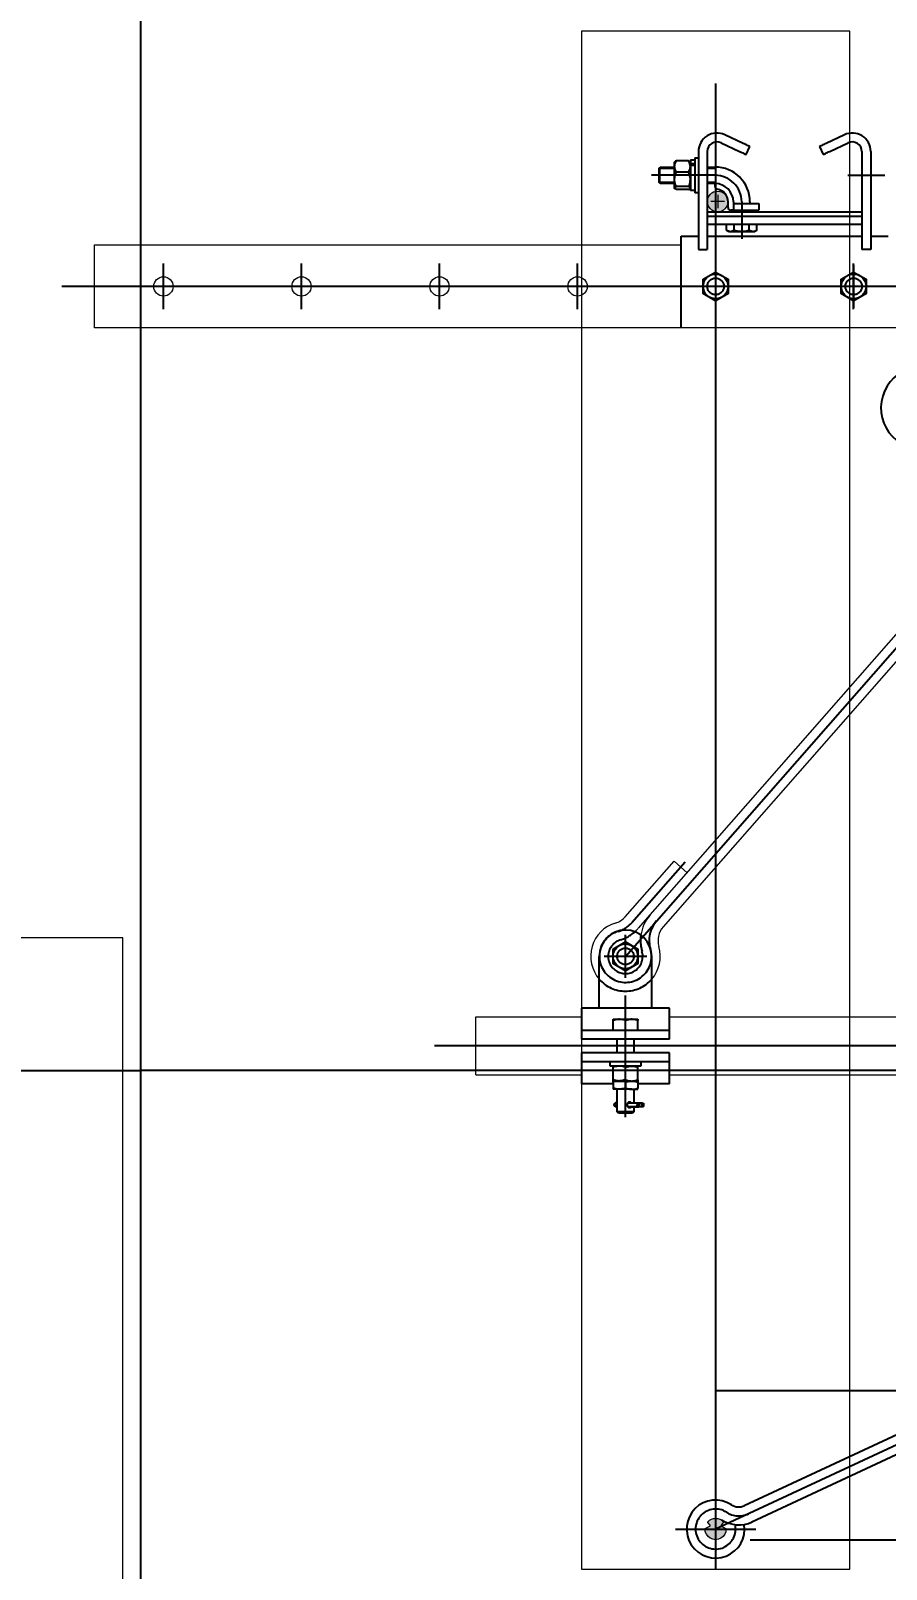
# Model space of a CAD drawing. Header units: millimetres. Extents: x -37020 to 35906, y -101 to 52234.
# Drawn here: x -149.559 to -148.939, y 226.311 to 227.426 of the extents above; entities that cross this region are included whole.
import ezdxf

# ---------------------------------------------------------------- set-up
doc = ezdxf.new("R2010")
doc.units = ezdxf.units.MM
doc.header["$PDMODE"] = 35
doc.header["$PDSIZE"] = 1
for name, pattern in [('CENTER', [50.8, 31.75, -6.35, 6.35, -6.35]), ('DASHDOTX2', [2, 1, -0.5, 0, -0.5]), ('HIDDEN', [9.525, 6.35, -3.175])]:
    doc.linetypes.add(name, pattern=pattern)
for name, color, linetype in [('Catenaria', 2, 'Continuous'), ('CI-Proyecciones', 1, 'HIDDEN'), ('EJES-COL', 1, 'DASHDOTX2'), ('galibo', 41, 'Continuous'), ('GE-Cotas', 1, 'Continuous'), ('Layer1', 1, 'Continuous'), ('M0_EQUIPOS', 2, 'Continuous')]:
    doc.layers.add(name, color=color, linetype=linetype)
doc.styles.add('Romans', font='romans.shx', dxfattribs={"width": 0.8})
doc.dimstyles.new('COTAS GENERAL', dxfattribs={"dimscale": 0.1, "dimtxt": 2.5, "dimasz": 2.5, "dimexe": 1, "dimexo": 1, "dimgap": 1.25, "dimtad": 1, "dimzin": 1, "dimdsep": 46, "dimtxsty": 'Romans', "dimcen": 1, "dimclrd": 2, "dimclre": 1, "dimclrt": 3, "dimaunit": 1, "dimadec": 3, "dimazin": 0, "dimtfac": 1, "dimtix": 1, "dimtmove": 0, "dimatfit": 0, "dimfxl": 1, "dimtolj": 1, "dimarcsym": 0})

# ---------------------------------------------------------------- blocks, each defined once
blk = doc.blocks.new('*D258')
at = {"layer": 'Defpoints', "color": 0, "transparency": 16777216}
for p in [(-147.0279, 226.4515), (-146.351, 226.2466), (-149.4783, 220.9728)]:
    blk.add_point(p, dxfattribs=at)
at = {"layer": 'GE-Cotas', "color": 1, "lineweight": -2, "transparency": 16777216}
for p, q in [((-146.9779, 226.4515), (-146.751, 226.4515)), ((-146.751, 226.4515), (-146.551, 226.2466)), ((-146.551, 226.2466), (-145.8217, 226.2466))]:
    blk.add_line(p, q, dxfattribs=at)
at = {"layer": 'GE-Cotas', "color": 3, "linetype": 'Continuous', "transparency": 16777216, "insert": (-146.0551, 226.3716), "char_height": 0.125, "attachment_point": 5, "style": 'Romans'}
blk.add_mtext('\\A1;+5479', dxfattribs=at)
blk = doc.blocks.new('*D265')
at = {"layer": 'Defpoints', "color": 0, "transparency": 16777216}
for p in [(-149.0626, 226.3328), (-148.8183, 226.3328), (-149.278, 226.2228)]:
    blk.add_point(p, dxfattribs=at)
at = {"layer": 'GE-Cotas', "color": 2, "lineweight": -2, "transparency": 16777216}
for p, q in [((-148.8183, 226.3828), (-148.8183, 226.4328)), ((-148.8183, 226.2228), (-148.8183, 226.3328)), ((-148.8183, 226.2228), (-148.8183, 225.9385)), ((-148.8183, 226.1728), (-148.8183, 226.1228))]:
    blk.add_line(p, q, dxfattribs=at)
at = {"layer": 'GE-Cotas', "color": 1, "lineweight": -2, "transparency": 16777216}
for p, q in [((-149.0376, 226.3328), (-148.7933, 226.3328)), ((-149.253, 226.2228), (-148.7933, 226.2228))]:
    blk.add_line(p, q, dxfattribs=at)
at = {"layer": 'GE-Cotas', "color": 2, "transparency": 16777216}
for points in [[(-148.8267, 226.3828), (-148.81, 226.3828), (-148.8183, 226.3328)], [(-148.81, 226.1728), (-148.8267, 226.1728), (-148.8183, 226.2228)]]:
    blk.add_solid(points, dxfattribs=at)
at = {"layer": 'GE-Cotas', "color": 3, "linetype": 'Continuous', "transparency": 16777216, "insert": (-148.8808, 226.0307), "char_height": 0.0625, "attachment_point": 5, "rotation": 90, "style": 'Romans'}
blk.add_mtext('\\A1;110', dxfattribs=at)
blk = doc.blocks.new('galibo TA')
at = {"layer": 'EJES-COL', "color": 1, "linetype": 'HIDDEN'}
blk.add_line((0, 8.4976), (0, -2), dxfattribs=at)
at = {"layer": 'galibo', "linetype": 'HIDDEN'}
for p in [(-1.21, 5.7), (1.21, 5.7)]:
    blk.add_line(p, (0, 5.7), dxfattribs=at)
blk = doc.blocks.new('LC')
at = {"layer": 'M0_EQUIPOS', "linetype": 'Continuous', "lineweight": 15}
h = blk.add_hatch(color=160, dxfattribs=at)
edge = h.paths.add_edge_path()
edge.add_line((4, 2.8), (5.6, 4.8))
edge.add_arc((5.3, 5.1), 0.38, 320.9995, 403.5574)
edge.add_arc((0, 0), 7.75, 43.5574, 136.4426)
edge.add_arc((-5.3, 5.1), 0.38, 136.4426, 219.0005)
edge.add_line((-5.6, 4.8), (-4, 2.8))
edge.add_arc((-4.3, 2.5), 0.38, -62.9988, 39.0009, ccw=False)
edge.add_line((-4.1, 2.2), (-7.5, 0.4))
edge.add_arc((-7.4, 0.1), 0.38, 117.0008, 179.3313)
edge.add_arc((0, 0), 7.74, 179.3313, 360.6687)
edge.add_arc((7.4, 0.1), 0.38, 0.6687, 62.9992)
edge.add_line((7.5, 0.4), (4.1, 2.2))
edge.add_arc((4.3, 2.5), 0.38, 140.9991, 242.9988, ccw=False)
at = {"layer": 'M0_EQUIPOS', "color": 1, "linetype": 'Continuous', "lineweight": 15}
blk.add_lwpolyline([(4, 2.8), (5.6, 4.8, 0.376662), (5.6, 5.3, 0.42904), (-5.6, 5.3, 0.376662), (-5.6, 4.8), (-4, 2.8, -0.476974), (-4.1, 2.2), (-7.5, 0.4, 0.278878), (-7.7, 0.1, 1.011739), (7.7, 0.1, 0.278879), (7.5, 0.4), (4.1, 2.2, -0.476974)], format="xyb", close=True, dxfattribs=at)
blk = doc.blocks.new('p in 2000')
at = {"layer": 'Layer1'}
blk.add_hatch(color=5, dxfattribs=at).paths.add_polyline_path([(-150.1593, 229.4644, 0.845661), (-150.1739, 229.4619, 0.990605), (-150.1589, 229.4618, 0.070389)])
at = {"layer": 'Layer1', "linetype": 'CENTER'}
for p, q in [((-150.1679, 229.5473), (-150.1679, 228.4714)), ((-150.1683, 229.4809), (-150.2143, 229.4809)), ((-150.0721, 229.4809), (-150.0453, 229.4809)), ((-150.149, 229.4616), (-150.149, 229.4348)), ((-150.5679, 229.384), (-150.5679, 229.4169)), ((-150.4679, 229.384), (-150.4679, 229.4169)), ((-150.3679, 229.384), (-150.3679, 229.4169)), ((-150.2679, 229.384), (-150.2679, 229.4169)), ((-150.0679, 229.384), (-150.0679, 229.4169)), ((-150.0679, 229.4161), (-150.0679, 229.3848)), ((-148.1679, 229.4004), (-150.6415, 229.4004)), ((-150.2332, 228.9152), (-149.9694, 229.2159)), ((-150.2286, 228.9397), (-150.19, 228.9837)), ((-150.2332, 228.8997), (-150.2332, 228.9307)), ((-150.2177, 228.9152), (-150.2486, 228.9152)), ((-150.2332, 228.7987), (-150.2332, 228.8869)), ((-149.3066, 228.8504), (-150.3715, 228.8504)), ((-149.7868, 228.6779), (-150.1679, 228.5004)), ((-148.1679, 228.6004), (-150.1679, 228.6004))]:
    blk.add_line(p, q, dxfattribs=at)
at = {"layer": 'Layer1'}
for p, q in [((-150.1479, 229.504), (-150.1612, 229.5102)), ((-150.0745, 229.5102), (-150.0879, 229.504)), ((-150.1802, 229.4981), (-150.1802, 229.4271)), ((-150.1739, 229.4981), (-150.1739, 229.4271)), ((-150.1639, 229.5044), (-150.1506, 229.4982)), ((-150.1458, 229.496), (-150.1431, 229.5017)), ((-150.0927, 229.5017), (-150.09, 229.496)), ((-150.0852, 229.4982), (-150.0718, 229.5044)), ((-150.0619, 229.4981), (-150.0619, 229.4271)), ((-150.0555, 229.4981), (-150.0555, 229.4271)), ((-150.1683, 229.4728), (-150.1683, 229.4749)), ((-150.1739, 229.4544), (-150.0619, 229.4544)), ((-150.1589, 229.4616), (-150.1589, 229.4619)), ((-150.1589, 229.4576), (-150.1589, 229.4616)), ((-150.155, 229.4556), (-150.1569, 229.4556)), ((-150.155, 229.4616), (-150.155, 229.4556)), ((-150.155, 229.4604), (-150.155, 229.4556)), ((-150.1739, 229.4514), (-150.0619, 229.4514)), ((-150.0619, 229.4453), (-150.1739, 229.4453)), ((-150.1929, 229.4369), (-150.1802, 229.4369)), ((-150.1929, 229.3704), (-150.1929, 229.4369)), ((-150.1739, 229.4369), (-150.0619, 229.4369)), ((-150.0555, 229.4369), (-150.0429, 229.4369)), ((-150.1802, 229.4271), (-150.1739, 229.4271)), ((-150.0555, 229.4271), (-150.0619, 229.4271)), ((-150.2522, 228.8777), (-150.2522, 228.9152)), ((-150.2142, 228.8777), (-150.2142, 228.9152)), ((-150.2649, 228.8553), (-150.2649, 228.8777)), ((-150.2014, 228.8777), (-150.2649, 228.8777)), ((-150.2014, 228.8553), (-150.2014, 228.8777)), ((-150.2014, 228.8616), (-150.2649, 228.8616)), ((-150.2014, 228.8553), (-150.2649, 228.8553)), ((-150.2649, 228.8228), (-150.2649, 228.8453)), ((-150.2014, 228.8453), (-150.2649, 228.8453)), ((-150.2014, 228.8228), (-150.2014, 228.8453)), ((-150.2014, 228.8389), (-150.2649, 228.8389)), ((-150.2422, 228.8228), (-150.2649, 228.8228)), ((-150.2014, 228.8228), (-150.2242, 228.8228)), ((-149.8128, 228.673), (-150.1471, 228.5173)), ((-149.8073, 228.6612), (-150.1416, 228.5055)), ((-150.1679, 228.5295), (-150.1679, 228.4713)), ((-150.197, 228.5004), (-150.1388, 228.5004))]:
    blk.add_line(p, q, dxfattribs=at)
at = {"layer": 'Layer1', "linetype": 'Continuous'}
for p, q in [((-150.209, 229.4859), (-150.208, 229.4869)), ((-150.209, 229.4859), (-150.209, 229.4759)), ((-150.208, 229.4869), (-150.1976, 229.4869)), ((-150.1976, 229.4905), (-150.1974, 229.4907)), ((-150.1976, 229.4872), (-150.1976, 229.4905)), ((-150.1976, 229.4779), (-150.1976, 229.4872)), ((-150.1875, 229.4914), (-150.1963, 229.4914)), ((-150.1864, 229.4907), (-150.1862, 229.4905)), ((-150.1862, 229.492), (-150.183, 229.492)), ((-150.1862, 229.492), (-150.1862, 229.4894)), ((-150.1862, 229.4894), (-150.183, 229.4894)), ((-150.1862, 229.4882), (-150.1862, 229.4894)), ((-150.1862, 229.4882), (-150.183, 229.4882)), ((-150.1862, 229.4882), (-150.1862, 229.4699)), ((-150.183, 229.4936), (-150.1802, 229.4936)), ((-150.183, 229.4936), (-150.183, 229.4682)), ((-150.1739, 229.4869), (-150.1683, 229.4869)), ((-150.208, 229.4749), (-150.209, 229.4759)), ((-150.1976, 229.4749), (-150.208, 229.4749)), ((-150.1976, 229.4716), (-150.1976, 229.4779)), ((-150.1875, 229.4831), (-150.1963, 229.4831)), ((-150.1683, 229.4749), (-150.1739, 229.4749)), ((-150.1976, 229.4714), (-150.1976, 229.4716)), ((-150.1974, 229.4712), (-150.1976, 229.4714)), ((-150.1875, 229.4727), (-150.1963, 229.4727)), ((-150.1875, 229.4705), (-150.1963, 229.4705)), ((-150.1862, 229.4714), (-150.1864, 229.4712)), ((-150.183, 229.4699), (-150.1862, 229.4699)), ((-150.1802, 229.4682), (-150.183, 229.4682)), ((-150.155, 229.4604), (-150.1365, 229.4604)), ((-150.155, 229.4544), (-150.155, 229.4556)), ((-150.155, 229.4556), (-150.1365, 229.4556)), ((-150.143, 229.4616), (-150.143, 229.4604)), ((-150.143, 229.4556), (-150.143, 229.4544)), ((-150.1365, 229.4604), (-150.1365, 229.4556)), ((-150.1599, 229.4412), (-150.1599, 229.4453)), ((-150.1585, 229.4403), (-150.1599, 229.4412)), ((-150.1545, 229.4412), (-150.1545, 229.4453)), ((-150.1435, 229.4412), (-150.1435, 229.4453)), ((-150.138, 229.4412), (-150.1395, 229.4403)), ((-150.138, 229.4412), (-150.138, 229.4453)), ((-150.1585, 229.4403), (-150.1572, 229.4403)), ((-150.1572, 229.4403), (-150.149, 229.4403)), ((-150.149, 229.4403), (-150.1408, 229.4403)), ((-150.1408, 229.4403), (-150.1395, 229.4403)), ((-150.2422, 228.8696), (-150.2377, 228.8696)), ((-150.2422, 228.8616), (-150.2422, 228.8688)), ((-150.2377, 228.8696), (-150.2287, 228.8696)), ((-150.2332, 228.8616), (-150.2332, 228.8688)), ((-150.2287, 228.8696), (-150.2242, 228.8696)), ((-150.2242, 228.8616), (-150.2242, 228.8688)), ((-150.2392, 228.8453), (-150.2392, 228.8553)), ((-150.2272, 228.8553), (-150.2272, 228.8453)), ((-150.2442, 228.8357), (-150.2442, 228.8389)), ((-150.2221, 228.8357), (-150.2442, 228.8357)), ((-150.2422, 228.8257), (-150.2422, 228.8349)), ((-150.2332, 228.8257), (-150.2332, 228.8349)), ((-150.2242, 228.8257), (-150.2242, 228.8349)), ((-150.2221, 228.8389), (-150.2221, 228.8357)), ((-150.2422, 228.8249), (-150.2377, 228.8249)), ((-150.2422, 228.8241), (-150.2422, 228.8197)), ((-150.2377, 228.8189), (-150.2422, 228.8189)), ((-150.2392, 228.8026), (-150.2392, 228.8189)), ((-150.2377, 228.8249), (-150.2287, 228.8249)), ((-150.2287, 228.8189), (-150.2377, 228.8189)), ((-150.2332, 228.8241), (-150.2332, 228.8197)), ((-150.2287, 228.8249), (-150.2242, 228.8249)), ((-150.2287, 228.8189), (-150.2242, 228.8189)), ((-150.2272, 228.8189), (-150.2272, 228.809)), ((-150.2242, 228.8241), (-150.2242, 228.8197)), ((-150.2394, 228.809), (-150.2404, 228.809)), ((-150.2394, 228.8062), (-150.2404, 228.8062)), ((-150.2403, 228.809), (-150.2394, 228.809)), ((-150.2394, 228.8062), (-150.2403, 228.8062)), ((-150.2394, 228.809), (-150.2392, 228.809)), ((-150.2392, 228.809), (-150.2394, 228.809)), ((-150.2394, 228.809), (-150.2394, 228.809)), ((-150.2392, 228.8062), (-150.2394, 228.8062)), ((-150.2392, 228.8062), (-150.2394, 228.8062)), ((-150.2394, 228.8062), (-150.2394, 228.8062)), ((-150.2315, 228.809), (-150.2236, 228.809)), ((-150.2235, 228.8062), (-150.2315, 228.8062)), ((-150.2315, 228.8062), (-150.2236, 228.8062)), ((-150.2314, 228.809), (-150.2235, 228.809)), ((-150.2272, 228.8062), (-150.2272, 228.8026)), ((-150.2237, 228.8064), (-150.2237, 228.8088)), ((-150.2235, 228.809), (-150.2211, 228.809)), ((-150.2235, 228.8088), (-150.2235, 228.8064)), ((-150.2235, 228.8088), (-150.2215, 228.8088)), ((-150.2235, 228.8064), (-150.2215, 228.8064)), ((-150.2211, 228.8062), (-150.2235, 228.8062)), ((-150.2215, 228.8088), (-150.2215, 228.8064)), ((-150.2202, 228.8064), (-150.2202, 228.8088)), ((-150.2382, 228.8016), (-150.2392, 228.8026)), ((-150.2272, 228.8026), (-150.2392, 228.8026)), ((-150.2281, 228.8016), (-150.2382, 228.8016)), ((-150.2272, 228.8026), (-150.2281, 228.8016))]:
    blk.add_line(p, q, dxfattribs=at)
at = {"layer": 'Layer1', "linetype": 'Continuous', "lineweight": 15}
for p, q in [((-150.208, 229.4749), (-150.208, 229.4869)), ((-150.208, 229.4859), (-150.1976, 229.4859)), ((-150.1739, 229.4859), (-150.1683, 229.4859)), ((-150.1683, 229.4869), (-150.1683, 229.4749)), ((-150.1976, 229.4759), (-150.208, 229.4759)), ((-150.1683, 229.4759), (-150.1739, 229.4759)), ((-150.1664, 229.4668), (-150.1664, 229.457)), ((-150.6179, 229.4306), (-150.1929, 229.4306)), ((-150.6179, 229.3703), (-150.6179, 229.4306)), ((-149.6999, 229.3703), (-150.6179, 229.3703)), ((-150.2238, 228.9355), (-149.9966, 229.1945)), ((-149.9807, 229.1933), (-150.2059, 228.9366)), ((-150.2334, 228.9438), (-150.198, 228.9842)), ((-150.1885, 228.9758), (-150.198, 228.9842)), ((-150.3417, 228.8715), (-150.2649, 228.8715)), ((-150.3417, 228.8293), (-150.3417, 228.8715)), ((-150.2014, 228.8715), (-150.0115, 228.8715)), ((-150.3417, 228.8293), (-150.2649, 228.8293)), ((-150.2014, 228.8293), (-149.9921, 228.8293))]:
    blk.add_line(p, q, dxfattribs=at)
at = {"layer": 'Layer1', "lineweight": 15}
blk.add_line((-150.1615, 229.4619), (-150.1713, 229.4619), dxfattribs=at)
at = {"layer": 'Layer1', "flags": 128}
for points in [[(-150.1506, 229.4982), (-150.1498, 229.4978), (-150.149, 229.4975), (-150.1482, 229.4971), (-150.1475, 229.4968), (-150.1469, 229.4965), (-150.1465, 229.4963), (-150.1461, 229.4961), (-150.1459, 229.496), (-150.1458, 229.496)], [(-150.1431, 229.5017), (-150.1432, 229.5018), (-150.1434, 229.5019), (-150.1438, 229.502), (-150.1443, 229.5023), (-150.1449, 229.5025), (-150.1455, 229.5029), (-150.1463, 229.5032), (-150.1471, 229.5036), (-150.1479, 229.504)], [(-150.0879, 229.504), (-150.0887, 229.5036), (-150.0895, 229.5032), (-150.0902, 229.5029), (-150.0909, 229.5025), (-150.0915, 229.5023), (-150.092, 229.502), (-150.0924, 229.5019), (-150.0926, 229.5018), (-150.0927, 229.5017)], [(-150.09, 229.496), (-150.0899, 229.496), (-150.0897, 229.4961), (-150.0893, 229.4963), (-150.0888, 229.4965), (-150.0882, 229.4968), (-150.0876, 229.4971), (-150.0868, 229.4975), (-150.086, 229.4978), (-150.0852, 229.4982)]]:
    blk.add_lwpolyline(points, dxfattribs=at)
at = {"layer": 'Layer1', "linetype": 'Continuous'}
for points in [[(-150.1769, 229.4056), (-150.1679, 229.4108), (-150.1589, 229.4056), (-150.1589, 229.3952), (-150.1679, 229.39), (-150.1769, 229.3952)], [(-150.0769, 229.4056), (-150.0679, 229.4108), (-150.0589, 229.4056), (-150.0589, 229.3952), (-150.0679, 229.39), (-150.0769, 229.3952)], [(-150.2422, 228.9204), (-150.2332, 228.9256), (-150.2242, 228.9204), (-150.2242, 228.91), (-150.2332, 228.9048), (-150.2422, 228.91)]]:
    blk.add_lwpolyline(points, close=True, dxfattribs=at)
at = {"layer": 'Layer1', "linetype": 'Continuous', "lineweight": 15}
for centre, radius in [((-150.1664, 229.4619), 0.0075), ((-150.5679, 229.4004), 0.007), ((-150.4679, 229.4004), 0.007), ((-150.3679, 229.4004), 0.007), ((-150.2679, 229.4004), 0.007)]:
    blk.add_circle(centre, radius, dxfattribs=at)
at = {"layer": 'Layer1', "linetype": 'Continuous'}
for centre in [(-150.1679, 229.4004), (-150.0679, 229.4004), (-150.2332, 228.9152)]:
    blk.add_circle(centre, 0.009, dxfattribs=at)
at = {"layer": 'Layer1', "linetype": 'HIDDEN'}
for centre in [(-150.1679, 229.4004), (-150.0679, 229.4004), (-150.2332, 228.9152)]:
    blk.add_circle(centre, 0.006, dxfattribs=at)
at = {"layer": 'Layer1'}
for centre, radius, start, end in [((-150.1669, 229.4981), 0.0134, 65, 180), ((-150.0689, 229.4981), 0.0134, 0, 115), ((-150.1669, 229.4981), 0.007, 65, 180), ((-150.0689, 229.4981), 0.007, 0, 115), ((-150.1683, 229.4616), 0.0133, 0, 90), ((-150.1663, 229.4728), 0.002, 180, 259.8869), ((-150.1683, 229.4616), 0.00939, 0.872, 79.8894), ((-150.1569, 229.4576), 0.002, 180, 270), ((-150.0179, 229.3124), 0.0302, 66.0651, 246.0651), ((-150.2332, 228.9152), 0.019, 0, 180), ((-150.1679, 228.5004), 0.021, 56.9565, 9.2326), ((-150.1511, 228.5264), 0.01, 237.1278, 294.9697), ((-150.1511, 228.5264), 0.023, 237.1278, 294.9697)]:
    blk.add_arc(centre, radius, start, end, dxfattribs=at)
at = {"layer": 'Layer1', "linetype": 'Continuous'}
for centre, radius, start, end in [((-150.1683, 229.4616), 0.0253, 0, 90), ((-150.2401, 228.8076), 0.00145, 100.9624, 259.0376), ((-150.2403, 228.8088), 0.00023, 90, 100.9624), ((-150.2403, 228.8064), 0.00023, 259.0376, 270), ((-150.2375, 228.8076), 0.00233, 142.408, 217.592)]:
    blk.add_arc(centre, radius, start, end, dxfattribs=at)
at = {"layer": 'Layer1', "linetype": 'CENTER'}
for centre, radius, start, end in [((-150.1683, 229.4616), 0.0193, 0, 90), ((-150.2447, 228.9537), 0.0214, 286.6215, 318.7382), ((-150.1946, 228.9267), 0.0214, 138.7382, 196.6608), ((-150.2332, 228.9152), 0.0189, 106.6215, 16.6608), ((-150.1679, 228.5004), 0.0145, 57.1278, 12.7223), ((-150.1511, 228.5264), 0.0165, 237.1278, 294.9697)]:
    blk.add_arc(centre, radius, start, end, dxfattribs=at)
at = {"layer": 'Layer1', "linetype": 'Continuous', "lineweight": 15}
for centre, radius, start, end in [((-150.2447, 228.9537), 0.015, 286.6215, 318.7382), ((-150.1946, 228.9267), 0.0277, 138.7382, 171.9387), ((-150.2332, 228.9152), 0.0252, 106.6215, 221.0737), ((-150.2447, 228.9537), 0.0277, 311.3812, 318.7382), ((-150.1946, 228.9267), 0.015, 138.7382, 196.6608), ((-150.2332, 228.9152), 0.0252, 318.9325, 16.6608)]:
    blk.add_arc(centre, radius, start, end, dxfattribs=at)
at = {"layer": 'Layer1', "lineweight": 15}
blk.add_arc((-150.2267, 228.9549), 0.0214, 318.7169, 318.7382, dxfattribs=at)
at = {"layer": 'Layer1', "linetype": 'HIDDEN'}
for centre, radius, start, end in [((-150.2447, 228.9537), 0.0277, 286.6215, 311.0729), ((-150.1946, 228.9267), 0.0277, 172.0886, 196.6608), ((-150.2332, 228.9152), 0.0125, 106.6215, 16.6608), ((-150.2332, 228.9152), 0.0252, 221.3656, 318.4922)]:
    blk.add_arc(centre, radius, start, end, dxfattribs=at)
at = {"layer": 'Layer1', "linetype": 'Continuous', "extrusion": (0, 0, -1)}
for centre, major_axis, ratio, start_param, end_param in [((-150.2222, 228.8076), (-0.00251, 0), 0.578234, -0.933429, 0.933429), ((-150.2235, 228.8076), (0, 0.00145), 0.268541, -0.637368, -0.191329), ((-150.2235, 228.8076), (0, 0.00145), 0.268541, 3.332922, 3.77896), ((-150.2235, 228.8088), (0, 0.00023), 0.268541, -0.191329, 1.570796), ((-150.2235, 228.8064), (0, 0.00023), 0.268541, 1.570796, 3.332922), ((-150.2211, 228.8088), (0.000337, 0), 0.683289, 3.141593, 4.903718), ((-150.2211, 228.8064), (0.000337, 0), 0.683289, 1.379467, 3.141593), ((-150.2215, 228.8076), (-0.00212, 0), 0.683289, 1.762125, 2.208164), ((-150.2215, 228.8076), (0.00212, 0), 0.683289, 0.933429, 1.379467), ((-150.2202, 228.8076), (0, 0.00145), 0.002646, 0.637368, 2.504225)]:
    blk.add_ellipse(centre, major_axis=major_axis, ratio=ratio, start_param=start_param, end_param=end_param, dxfattribs=at)
at = {"layer": 'Layer1', "linetype": 'Continuous'}
for points, knots in [([(-150.1976, 229.4872), (-150.1975, 229.4878), (-150.1974, 229.489), (-150.1969, 229.4904), (-150.1964, 229.4911), (-150.1963, 229.4914)], [0, 0, 0, 0, 0.406293, 0.82727, 1, 1, 1, 1]), ([(-150.1963, 229.4831), (-150.1967, 229.4838), (-150.1973, 229.4851), (-150.1976, 229.4865), (-150.1976, 229.4872), (-150.1976, 229.4872)], [0, 0, 0, 0, 0.484341, 0.986326, 1, 1, 1, 1]), ([(-150.1963, 229.4914), (-150.1967, 229.4912), (-150.1972, 229.491), (-150.1973, 229.4907), (-150.1973, 229.4906)], [0, 0, 0, 0, 0.7373052, 1, 1, 1, 1]), ([(-150.1862, 229.4872), (-150.1863, 229.4878), (-150.1864, 229.489), (-150.1869, 229.4904), (-150.1874, 229.4911), (-150.1875, 229.4914)], [0, 0, 0, 0, 0.406293, 0.82727, 1, 1, 1, 1]), ([(-150.1875, 229.4914), (-150.1871, 229.4912), (-150.1866, 229.491), (-150.1865, 229.4907), (-150.1865, 229.4906)], [0, 0, 0, 0, 0.7373052, 1, 1, 1, 1]), ([(-150.1875, 229.4831), (-150.1872, 229.4838), (-150.1865, 229.4851), (-150.1862, 229.4865), (-150.1862, 229.4872), (-150.1862, 229.4872)], [0, 0, 0, 0, 0.484341, 0.986326, 1, 1, 1, 1]), ([(-150.1976, 229.4779), (-150.1976, 229.478), (-150.1976, 229.4788), (-150.1974, 229.4803), (-150.1969, 229.4819), (-150.1965, 229.4828), (-150.1963, 229.4831)], [0, 0, 0, 0, 0.066532, 0.435282, 0.814551, 1, 1, 1, 1]), ([(-150.1963, 229.4727), (-150.1965, 229.4731), (-150.197, 229.4742), (-150.1975, 229.4759), (-150.1976, 229.4772), (-150.1976, 229.4779)], [0, 0, 0, 0, 0.26546, 0.628076, 1, 1, 1, 1]), ([(-150.1862, 229.4779), (-150.1862, 229.478), (-150.1862, 229.4788), (-150.1864, 229.4803), (-150.1869, 229.4819), (-150.1874, 229.4828), (-150.1875, 229.4831)], [0, 0, 0, 0, 0.066532, 0.435282, 0.81455, 1, 1, 1, 1]), ([(-150.1875, 229.4727), (-150.1873, 229.4731), (-150.1868, 229.4742), (-150.1863, 229.4759), (-150.1863, 229.4772), (-150.1862, 229.4779)], [0, 0, 0, 0, 0.26546, 0.628076, 1, 1, 1, 1]), ([(-150.1976, 229.4716), (-150.1975, 229.4717), (-150.1974, 229.4721), (-150.1969, 229.4724), (-150.1964, 229.4726), (-150.1963, 229.4727)], [0, 0, 0, 0, 0.406292, 0.82727, 1, 1, 1, 1]), ([(-150.1963, 229.4705), (-150.1967, 229.4707), (-150.1973, 229.471), (-150.1976, 229.4714), (-150.1976, 229.4716), (-150.1976, 229.4716)], [0, 0, 0, 0, 0.484341, 0.986326, 1, 1, 1, 1]), ([(-150.1862, 229.4716), (-150.1863, 229.4717), (-150.1864, 229.4721), (-150.1869, 229.4724), (-150.1874, 229.4726), (-150.1875, 229.4727)], [0, 0, 0, 0, 0.406292, 0.82727, 1, 1, 1, 1]), ([(-150.1875, 229.4705), (-150.1871, 229.4707), (-150.1866, 229.4709), (-150.1865, 229.4711), (-150.1865, 229.4712)], [0, 0, 0, 0, 0.737305, 1, 1, 1, 1]), ([(-150.1599, 229.4412), (-150.1595, 229.4409), (-150.1586, 229.4405), (-150.1577, 229.4404), (-150.1572, 229.4403)], [0, 0, 0, 0, 0.495458, 1, 1, 1, 1]), ([(-150.1572, 229.4403), (-150.1571, 229.4403), (-150.1566, 229.4403), (-150.1557, 229.4405), (-150.1549, 229.441), (-150.1545, 229.4412)], [0, 0, 0, 0, 0.070092, 0.5307855, 1, 1, 1, 1]), ([(-150.1545, 229.4412), (-150.1531, 229.4408), (-150.1512, 229.4404), (-150.1494, 229.4403), (-150.149, 229.4403)], [0, 0, 0, 0, 0.781278, 1, 1, 1, 1]), ([(-150.149, 229.4403), (-150.1475, 229.4404), (-150.1456, 229.4406), (-150.1438, 229.4411), (-150.1435, 229.4412)], [0, 0, 0, 0, 0.805745, 1, 1, 1, 1]), ([(-150.1435, 229.4412), (-150.143, 229.4409), (-150.1422, 229.4405), (-150.1412, 229.4404), (-150.1408, 229.4403)], [0, 0, 0, 0, 0.495458, 1, 1, 1, 1]), ([(-150.1408, 229.4403), (-150.1407, 229.4403), (-150.1402, 229.4403), (-150.1393, 229.4405), (-150.1384, 229.441), (-150.138, 229.4412)], [0, 0, 0, 0, 0.070092, 0.530785, 1, 1, 1, 1]), ([(-150.2377, 228.8696), (-150.2378, 228.8696), (-150.2382, 228.8696), (-150.239, 228.8695), (-150.2401, 228.8693), (-150.2411, 228.8691), (-150.2418, 228.8689), (-150.2422, 228.8688)], [0, 0, 0, 0, 0.0700556, 0.2998126, 0.5308313, 0.7650256, 1, 1, 1, 1]), ([(-150.2422, 228.8688), (-150.2422, 228.8688), (-150.2422, 228.869), (-150.2422, 228.8693), (-150.2422, 228.8694), (-150.2422, 228.8695), (-150.2422, 228.8696), (-150.2422, 228.8696)], [0, 0, 0, 0, 0.195992, 0.395337, 0.59523, 0.797179, 1, 1, 1, 1]), ([(-150.2332, 228.8688), (-150.2335, 228.8689), (-150.2343, 228.8691), (-150.2354, 228.8694), (-150.2365, 228.8695), (-150.2373, 228.8696), (-150.2377, 228.8696)], [0, 0, 0, 0, 0.2472686, 0.4953626, 0.746874, 1, 1, 1, 1]), ([(-150.2287, 228.8696), (-150.2288, 228.8696), (-150.2292, 228.8696), (-150.23, 228.8695), (-150.2311, 228.8693), (-150.2321, 228.8691), (-150.2328, 228.8689), (-150.2332, 228.8688)], [0, 0, 0, 0, 0.070056, 0.299813, 0.530831, 0.765026, 1, 1, 1, 1]), ([(-150.2242, 228.8688), (-150.2245, 228.8689), (-150.2253, 228.8691), (-150.2264, 228.8694), (-150.2275, 228.8695), (-150.2283, 228.8696), (-150.2287, 228.8696)], [0, 0, 0, 0, 0.2472686, 0.4953626, 0.746874, 1, 1, 1, 1]), ([(-150.2242, 228.8696), (-150.2242, 228.8696), (-150.2242, 228.8695), (-150.2242, 228.8694), (-150.2242, 228.8693), (-150.2242, 228.8691), (-150.2242, 228.8689), (-150.2242, 228.8688), (-150.2242, 228.8688)], [0, 0, 0, 0, 0.19903, 0.398926, 0.601147, 0.803999, 0.901978, 1, 1, 1, 1]), ([(-150.2377, 228.8357), (-150.2379, 228.8357), (-150.2383, 228.8357), (-150.2392, 228.8356), (-150.2405, 228.8354), (-150.2416, 228.8351), (-150.2422, 228.8349)], [0, 0, 0, 0, 0.134092, 0.268456, 0.632398, 1, 1, 1, 1]), ([(-150.2422, 228.8357), (-150.2422, 228.8357), (-150.2422, 228.8357), (-150.2422, 228.8357), (-150.2422, 228.8355), (-150.2422, 228.8353), (-150.2422, 228.835), (-150.2422, 228.8349)], [0, 0, 0, 0, 0.0700556, 0.2998126, 0.5308313, 0.7650256, 1, 1, 1, 1]), ([(-150.2332, 228.8349), (-150.2333, 228.835), (-150.2337, 228.8351), (-150.2347, 228.8354), (-150.2357, 228.8356), (-150.2368, 228.8357), (-150.2374, 228.8357), (-150.2377, 228.8357)], [0, 0, 0, 0, 0.128559, 0.257217, 0.626279, 0.812792, 1, 1, 1, 1]), ([(-150.2332, 228.8349), (-150.2328, 228.835), (-150.2321, 228.8353), (-150.231, 228.8355), (-150.2298, 228.8357), (-150.229, 228.8357), (-150.2287, 228.8357)], [0, 0, 0, 0, 0.247269, 0.495363, 0.746874, 1, 1, 1, 1]), ([(-150.2287, 228.8357), (-150.2286, 228.8357), (-150.228, 228.8357), (-150.2272, 228.8357), (-150.2262, 228.8355), (-150.2253, 228.8353), (-150.2246, 228.8351), (-150.2242, 228.8349)], [0, 0, 0, 0, 0.070059, 0.376588, 0.530821, 0.683101, 1, 1, 1, 1]), ([(-150.2242, 228.8349), (-150.2242, 228.835), (-150.2242, 228.8353), (-150.2242, 228.8355), (-150.2242, 228.8357), (-150.2242, 228.8357), (-150.2242, 228.8357)], [0, 0, 0, 0, 0.2472686, 0.4953626, 0.746874, 1, 1, 1, 1]), ([(-150.2377, 228.8249), (-150.2379, 228.8249), (-150.2383, 228.8249), (-150.2392, 228.825), (-150.2405, 228.8252), (-150.2416, 228.8256), (-150.2422, 228.8257)], [0, 0, 0, 0, 0.134092, 0.268456, 0.632398, 1, 1, 1, 1]), ([(-150.2422, 228.8249), (-150.2422, 228.8249), (-150.2422, 228.8249), (-150.2422, 228.825), (-150.2422, 228.8252), (-150.2422, 228.8254), (-150.2422, 228.8256), (-150.2422, 228.8257)], [0, 0, 0, 0, 0.070059, 0.376588, 0.530821, 0.683101, 1, 1, 1, 1]), ([(-150.2377, 228.8249), (-150.2378, 228.8249), (-150.2382, 228.8249), (-150.239, 228.8249), (-150.2401, 228.8247), (-150.2411, 228.8245), (-150.2418, 228.8242), (-150.2422, 228.8241)], [0, 0, 0, 0, 0.070056, 0.299813, 0.530831, 0.765026, 1, 1, 1, 1]), ([(-150.2422, 228.8241), (-150.2422, 228.8242), (-150.2422, 228.8245), (-150.2422, 228.8247), (-150.2422, 228.8249), (-150.2422, 228.8249), (-150.2422, 228.8249)], [0, 0, 0, 0, 0.247269, 0.495363, 0.746874, 1, 1, 1, 1]), ([(-150.2377, 228.8189), (-150.2378, 228.8189), (-150.2382, 228.8189), (-150.239, 228.819), (-150.2401, 228.8192), (-150.2411, 228.8194), (-150.2418, 228.8196), (-150.2422, 228.8197)], [0, 0, 0, 0, 0.070056, 0.299813, 0.530831, 0.765026, 1, 1, 1, 1]), ([(-150.2422, 228.8197), (-150.2422, 228.8196), (-150.2422, 228.8194), (-150.2422, 228.8191), (-150.2422, 228.819), (-150.2422, 228.8189), (-150.2422, 228.8189)], [0, 0, 0, 0, 0.247269, 0.495363, 0.746874, 1, 1, 1, 1]), ([(-150.2332, 228.8257), (-150.2333, 228.8257), (-150.2337, 228.8256), (-150.2347, 228.8253), (-150.2357, 228.8251), (-150.2368, 228.825), (-150.2374, 228.8249), (-150.2377, 228.8249)], [0, 0, 0, 0, 0.128559, 0.257217, 0.626279, 0.812792, 1, 1, 1, 1]), ([(-150.2332, 228.8241), (-150.2335, 228.8242), (-150.2343, 228.8245), (-150.2354, 228.8247), (-150.2365, 228.8249), (-150.2373, 228.8249), (-150.2377, 228.8249)], [0, 0, 0, 0, 0.247269, 0.495363, 0.746874, 1, 1, 1, 1]), ([(-150.2332, 228.8197), (-150.2336, 228.8196), (-150.2344, 228.8194), (-150.2354, 228.8192), (-150.2364, 228.819), (-150.2371, 228.819), (-150.2377, 228.8189)], [0, 0, 0, 0, 0.3298121, 0.4953835, 0.6598535, 1, 1, 1, 1]), ([(-150.2332, 228.8257), (-150.2328, 228.8256), (-150.2321, 228.8254), (-150.231, 228.8251), (-150.2298, 228.825), (-150.229, 228.8249), (-150.2287, 228.8249)], [0, 0, 0, 0, 0.247269, 0.495363, 0.746874, 1, 1, 1, 1]), ([(-150.2332, 228.8241), (-150.2328, 228.8243), (-150.2319, 228.8245), (-150.2306, 228.8248), (-150.2295, 228.8249), (-150.2289, 228.8249), (-150.2287, 228.8249)], [0, 0, 0, 0, 0.257198, 0.626269, 0.812787, 1, 1, 1, 1]), ([(-150.2332, 228.8197), (-150.233, 228.8197), (-150.2326, 228.8196), (-150.2317, 228.8193), (-150.2306, 228.8191), (-150.2295, 228.819), (-150.2289, 228.8189), (-150.2287, 228.8189)], [0, 0, 0, 0, 0.1285596, 0.257217, 0.6262796, 0.8131452, 1, 1, 1, 1]), ([(-150.2287, 228.8249), (-150.2286, 228.8249), (-150.2281, 228.8249), (-150.2273, 228.825), (-150.2262, 228.8252), (-150.2252, 228.8254), (-150.2245, 228.8256), (-150.2242, 228.8257)], [0, 0, 0, 0, 0.070056, 0.299813, 0.530831, 0.765026, 1, 1, 1, 1]), ([(-150.2287, 228.8249), (-150.2283, 228.8249), (-150.2273, 228.8249), (-150.2258, 228.8246), (-150.2247, 228.8243), (-150.2242, 228.8241)], [0, 0, 0, 0, 0.268407, 0.632373, 1, 1, 1, 1]), ([(-150.2287, 228.8189), (-150.2283, 228.8189), (-150.2273, 228.819), (-150.2258, 228.8192), (-150.2247, 228.8196), (-150.2242, 228.8197)], [0, 0, 0, 0, 0.268407, 0.632373, 1, 1, 1, 1]), ([(-150.2242, 228.8257), (-150.2242, 228.8256), (-150.2242, 228.8254), (-150.2242, 228.8251), (-150.2242, 228.825), (-150.2242, 228.8249), (-150.2242, 228.8249)], [0, 0, 0, 0, 0.247269, 0.495363, 0.746874, 1, 1, 1, 1]), ([(-150.2242, 228.8249), (-150.2242, 228.8249), (-150.2242, 228.8249), (-150.2242, 228.8249), (-150.2242, 228.8247), (-150.2242, 228.8245), (-150.2242, 228.8242), (-150.2242, 228.8241)], [0, 0, 0, 0, 0.070056, 0.299813, 0.530831, 0.765026, 1, 1, 1, 1]), ([(-150.2242, 228.8189), (-150.2242, 228.8189), (-150.2242, 228.8189), (-150.2242, 228.819), (-150.2242, 228.8192), (-150.2242, 228.8194), (-150.2242, 228.8196), (-150.2242, 228.8197)], [0, 0, 0, 0, 0.070056, 0.299813, 0.530831, 0.765026, 1, 1, 1, 1]), ([(-150.229, 228.809), (-150.229, 228.809), (-150.2291, 228.8091), (-150.2292, 228.8093), (-150.2295, 228.8094), (-150.2297, 228.8096), (-150.23, 228.8096), (-150.2303, 228.8096), (-150.2306, 228.8096), (-150.2309, 228.8095), (-150.2311, 228.8093), (-150.2314, 228.8091), (-150.2316, 228.8089), (-150.2318, 228.8086), (-150.232, 228.8083), (-150.232, 228.8079), (-150.2321, 228.8077), (-150.2321, 228.8076)], [0, 0, 0, 0, 0.007353, 0.079304, 0.153361, 0.224729, 0.298371, 0.366432, 0.436535, 0.503615, 0.572511, 0.642094, 0.713546, 0.785744, 0.860107, 0.929006, 1, 1, 1, 1]), ([(-150.2321, 228.8076), (-150.2321, 228.8075), (-150.232, 228.8073), (-150.232, 228.807), (-150.2318, 228.8067), (-150.2317, 228.8064), (-150.2314, 228.8061), (-150.2312, 228.8059), (-150.2309, 228.8058), (-150.2306, 228.8057), (-150.2303, 228.8056), (-150.23, 228.8056), (-150.2297, 228.8057), (-150.2295, 228.8058), (-150.2293, 228.8059), (-150.2291, 228.8061), (-150.229, 228.8062), (-150.229, 228.8062)], [0, 0, 0, 0, 0.068185, 0.138424, 0.206589, 0.276604, 0.347191, 0.419719, 0.492019, 0.56656, 0.636312, 0.708255, 0.775366, 0.84438, 0.912446, 0.982318, 1, 1, 1, 1])]:
    blk.add_open_spline(points, degree=3, knots=knots, dxfattribs=at)
at = {"layer": 'Layer1', "linetype": 'Continuous', "extrusion": (0, 0, -1), "xscale": 0.001, "yscale": 0.001, "zscale": -0.001}
blk.add_blockref('LC', (150.1679, 228.5004), dxfattribs=at)

msp = doc.modelspace()

# ---------------------------------------------------------------- linework, layer by layer
at = {"color": 1, "linetype": 'Continuous', "lineweight": 15}
msp.add_lwpolyline([(-149.1597, 227.4255), (-149.1597, 226.3115), (-148.9654, 226.3115), (-148.9654, 227.4255)], close=True, dxfattribs=at)
at = {"color": 82, "linetype": 'Continuous', "lineweight": 15}
msp.add_lwpolyline([(-149.6862, 226.7687), (-149.6862, 226.1514), (-149.4919, 226.1514), (-149.4919, 226.7687)], close=True, dxfattribs=at)

# ---------------------------------------------------------------- block references
at = {"layer": 'Catenaria', "linetype": 'Continuous'}
msp.add_blockref('p in 2000', (1.1053, -2.1598), dxfattribs=at)
at = {"layer": 'CI-Proyecciones', "ltscale": 100}
msp.add_blockref('galibo TA', (-149.4791, 220.9728), dxfattribs=at)

# ---------------------------------------------------------------- dimensions: what is measured, and where the dimension line sits
at = {"layer": 'GE-Cotas'}
dim = msp.add_ordinate_dim(feature_location=(-147.0279, 226.4515), offset=(0.6769, -0.2048), dtype=0, origin=(-149.4783, 220.9728), text='+<>', dimstyle='COTAS GENERAL', override={"dimscale": 0.05, "dimasz": 2, "dimdec": 0, "dimlfac": 1000, "dimdsep": 44}, dxfattribs=at)
dim.commit()
dim.dimension.update_dxf_attribs({"geometry": '*D258', "text_midpoint": (-146.0551, 226.3716)})
dim = msp.add_linear_dim(base=(-148.8183, 226.3328), p1=(-149.278, 226.2228, 11.48), p2=(-149.0626, 226.3328), angle=90, dimstyle='COTAS GENERAL', override={"dimscale": 0.025, "dimasz": 2, "dimdec": 0, "dimlfac": 1000, "dimdsep": 44}, dxfattribs=at)
dim.commit()
dim.dimension.update_dxf_attribs({"geometry": '*D265', "text_midpoint": (-148.8183, 226.0307), "dimtype": 160})

doc.saveas('drawing.dxf')
